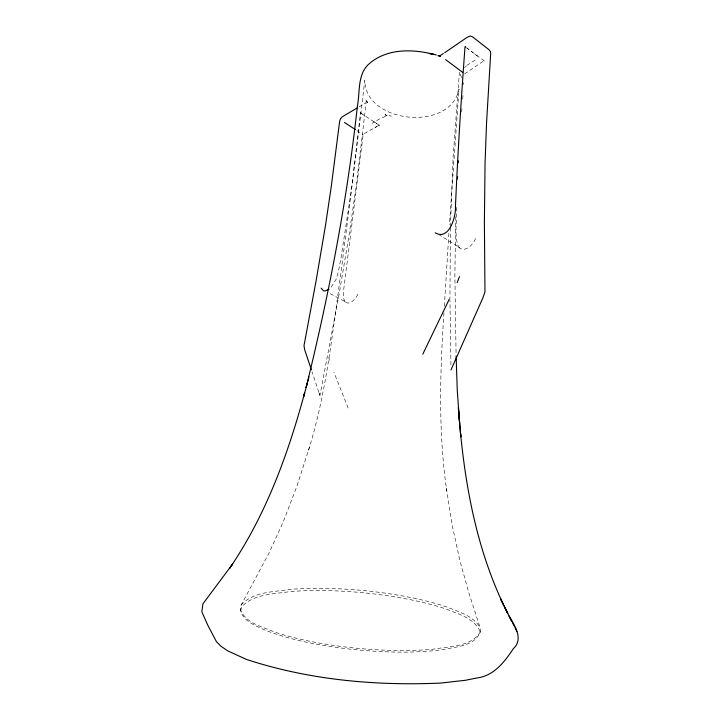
<?xml version="1.0" encoding="UTF-8"?>
<svg xmlns="http://www.w3.org/2000/svg" width="720" height="720" viewBox="0 0 720 720"><rect width="100%" height="100%" fill="white"/><g stroke="black" fill="none" stroke-linecap="round" stroke-linejoin="round"><path stroke-width="0.54" stroke-dasharray="3.6 2.7" d="M450.405 227.619L449.937 299.088M456.552 207.441C457.38 220.365 453.762 234.432 458.46 246.726L459.828 247.716L439.731 235.197M450.432 226.557L453.132 156.609L459.414 72.153M455.715 216.738L454.887 275.571L456.084 354.951M443.97 312.795C439.965 372.051 438.201 431.766 446.724 490.734L446.265 487.305L452.223 525.465L459.819 560.376L468.648 592.164L480.141 627.786L480.474 631.665C474.939 646.227 455.967 646.695 442.989 649.629C412.488 653.58 381.555 652.365 351.036 649.242C321.813 645.786 292.455 640.782 264.915 630.081C255.402 625.464 241.947 620.937 240.246 608.886L241.11 605.124L269.037 553.059L283.455 521.28L296.928 486.189L309.519 446.958L308.556 450.171C326.187 393.768 332.154 334.656 340.461 276.399C348.894 211.095 357.093 145.764 364.779 80.37C365.274 123.804 450.765 131.994 459.009 89.064L449.433 224.766M444.348 306.144L448.992 231.453M461.7 111.915L461.952 108.72M462.987 95.553L462.591 100.593M463.482 84.654L463.653 82.575M240.687 610.803L241.551 607.086C253.341 593.685 273.726 594.225 290.052 591.57C316.944 589.518 343.98 590.634 370.764 593.514C396.225 596.538 421.65 600.966 446.058 609.012C457.929 613.872 472.608 617.679 479.331 629.631L479.673 633.465M480.474 631.665C471.087 647.487 448.416 646.281 432.369 649.314C405.333 651.591 378.108 650.511 351.153 647.676C325.143 644.688 299.178 640.179 274.275 631.962C262.17 626.679 244.836 622.944 240.246 608.886M475.515 238.527C473.112 244.692 464.958 253.395 458.46 247.131M464.526 73.944L483.84 60.849M357.867 294.264C355.887 299.034 348.03 307.503 343.989 300.222M331.119 287.226L336.294 278.982L338.544 270.954L341.154 256.959L351.747 187.506L360.549 112.185L361.296 113.391M241.11 605.124C252.9 591.579 273.438 592.083 289.854 589.392C316.89 587.304 344.088 588.411 371.016 591.309C396.63 594.36 422.199 598.815 446.733 606.942C458.658 611.847 473.436 615.726 480.141 627.786M475.11 60.138L465.921 65.916M464.526 67.509L466.182 66.456M379.692 118.791L372.186 123.264M382.473 117.819L385.65 116.118M358.92 106.965L366.129 102.564L356.418 184.572L349.245 234.036L339.12 294.147L319.914 395.595L312.057 371.799M374.94 127.548L376.677 126.576L364.383 133.614L362.997 135.936L343.512 290.97L343.404 297.819L344.718 301.14L346.068 302.148L329.166 293.067M376.452 126.702L379.413 125.208L373.032 121.221M484.362 60.993L466.803 47.961M388.971 115.614L391.473 116.136M385.785 115.416L387.387 115.83M386.208 115.056L384.93 114.417L386.406 115.56M379.323 125.316L364.104 115.263M366.003 101.331L367.659 102.717L365.625 100.035M356.931 130.572L363.186 134.676M362.295 114.048L364.203 115.362M362.394 114.156L360.738 112.905M477.675 56.286L471.258 51.372M466.695 47.88L468.531 49.284M367.317 101.898L365.832 99.9M348.156 408.024L333.891 372.186M319.176 392.913L319.788 394.605M319.464 393.687L319.842 394.731M461.52 77.58L459.819 72.594M329.31 360.387L328.932 357.741M450.936 364.905L449.946 300.213"/><path stroke-width="1.08" d="M457.461 178.965L457.551 176.805M458.181 162.909L458.298 160.812M464.967 47.286C461.097 100.143 457.785 153.045 455.472 205.992C456.219 216 449.406 241.029 435.177 232.812M459.468 276.615L457.182 282.663M308.943 376.992L306.108 387.558C328.887 294.975 347.058 201.114 357.363 106.272C360.234 91.926 356.985 73.773 369.774 63.243C388.188 47.781 414.351 49.041 436.266 54.99M307.197 383.508L303.57 396.954L304.659 392.877C287.991 454.419 265.77 515.475 229.554 568.413L232.722 563.886L202.959 603.774L201.843 611.82L207.837 625.293L216.414 641.628L220.896 646.2L227.853 650.934L246.474 659.421C308.745 679.896 375.3 685.953 440.568 683.082L465.642 680.256L476.298 678.078C493.74 676.134 504.396 662.112 513.351 648.657C523.89 639.144 514.638 625.374 509.13 616.059L511.722 621.297L505.098 608.076M450.963 369.954L482.931 297.792L484.974 291.753L484.38 222.669L485.046 163.485L486.567 122.706L490.689 53.352L490.482 51.66L488.988 49.698L472.311 36.666L469.98 36L466.722 37.611L444.753 52.65M449.208 299.304L422.775 354.186M443.394 53.586L439.281 56.124M328.995 289.233L325.008 291.015L323.361 290.7L321.102 288.108M356.994 108.054L342.423 116.685L340.578 118.611L339.651 121.266L331.317 186.138L325.647 224.541L316.134 280.593L304.002 345.663L304.686 349.758L311.409 369.891M440.199 55.944L437.913 55.593M438.966 55.863L440.595 56.484L439.218 55.872M344.448 122.472L355.383 129.564M445.545 59.58L462.708 72.387M465.138 46.512L465.696 47.07M512.307 622.251L514.251 626.157M514.926 627.525L516.879 631.449M503.136 603.963C474.228 542.646 463.185 474.678 458.361 407.565L460.827 436.887L460.458 432.648M459.639 423.549L457.245 389.979L456.12 355.977M433.584 54.405L429.363 53.442L433.53 54.396M507.672 613.269L500.598 598.833L507.672 613.269"/></g></svg>
